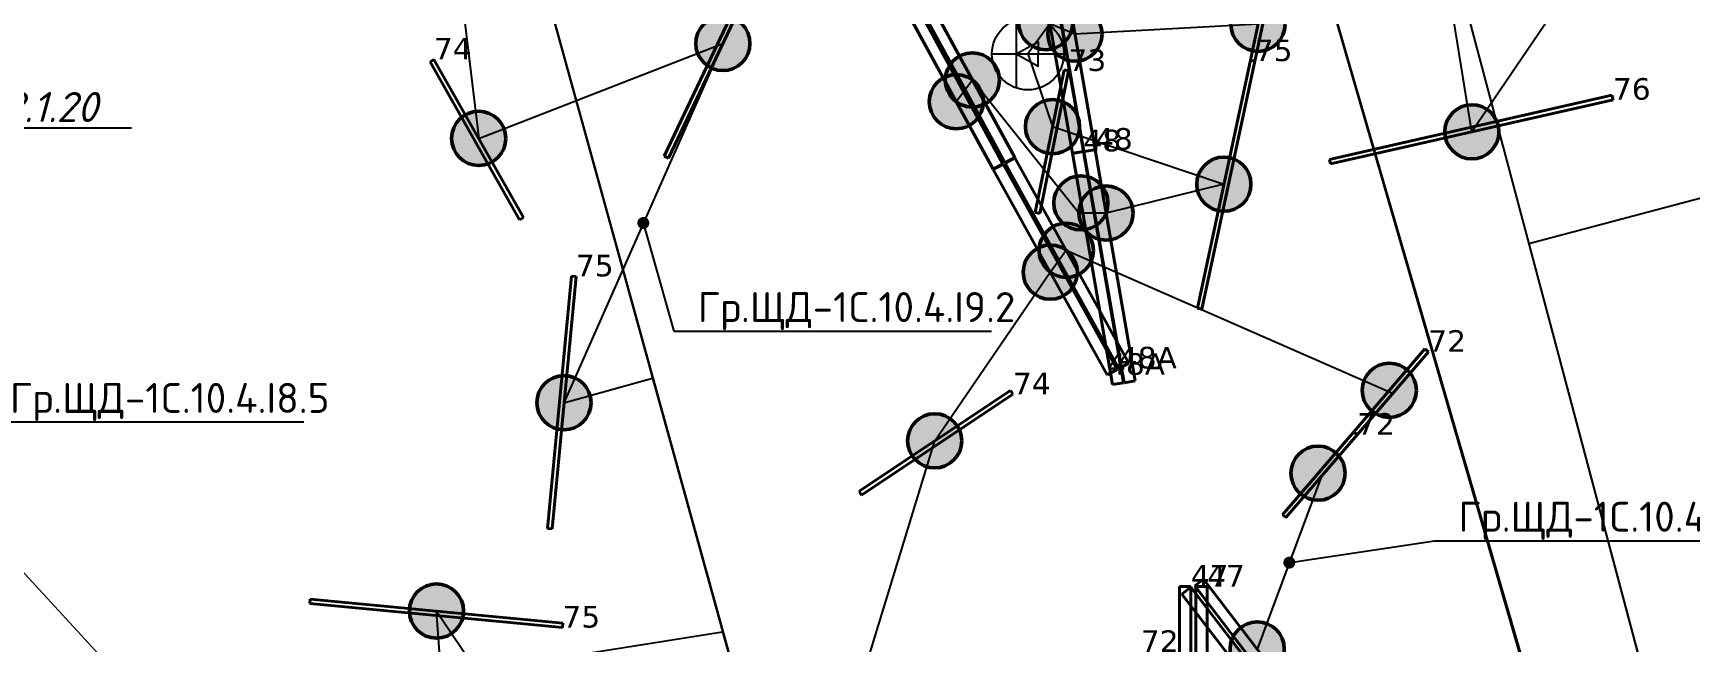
# Model space of a CAD drawing. Header units: millimetres. Extents: x -243740 to 150609, y -473655 to -165121.
# Drawn here: x 10272 to 24089, y -344197 to -339110 of the extents above; entities that cross this region are included whole.
import ezdxf
from ezdxf import colors
from ezdxf.entities.mleader import LeaderData, LeaderLine
from ezdxf.math import Vec2, Vec3

# ---------------------------------------------------------------- set-up
doc = ezdxf.new("R2010")
doc.units = ezdxf.units.MM
for name, color, linetype, lineweight in [('0_Авт.', 255, 'Continuous', 5), ('_освещение_dali', 3, 'Continuous', 50), ('DLX_FL1_LUM 122', 1, 'Continuous', 40), ('DLX_FL1_LUM 222', 5, 'Continuous', 40), ('DLX_LUM 12', 5, 'Continuous', 40), ('DLX_LUM 14', 5, 'Continuous', 40), ('DLX_LUM 17', 5, 'Continuous', 40), ('DLX_LUM 18', 5, 'Continuous', 40), ('DLX_LUM 4', 5, 'Continuous', 40), ('DLX_LUM 6', 5, 'Continuous', 40), ('DLX_LUM 9', 5, 'Continuous', 40)]:
    doc.layers.add(name, color=color, linetype=linetype, lineweight=lineweight)
for name, color, linetype in [('_HMI', 6, 'Continuous'), ('_Гр.ЩД-1C.10.4.I10.1', 6, 'Continuous'), ('_Гр.ЩД-1C.10.4.I8.5', 6, 'Continuous'), ('_Гр.ЩД-1C.10.4.I8.6', 6, 'Continuous'), ('_Гр.ЩД-1C.10.4.I9.1', 6, 'Continuous'), ('_Гр.ЩД-1C.10.4.I9.2', 6, 'Continuous'), ('_Гр.ЩД-1C.10.4.I9.3', 6, 'Continuous'), ('_Гр.ЩД-1C.10.4.I9.4', 6, 'Continuous'), ('_Гр.ЩД-1C.10.4.I9.5', 6, 'Continuous'), ('_Гр.ЩД-1C.10.4.I9.6', 6, 'Continuous'), ('_Гр.ЩД-1C.10.4.I9.7', 6, 'Continuous'), ('_Гр.ЩД-1C.10.4.I9.8', 6, 'Continuous')]:
    doc.layers.add(name, color=color, linetype=linetype)
doc.styles.add('ISOCPEUR', font='isocpeur.ttf')
doc.styles.add('TableTextStyle', font='')
doc.styles.add('Шрифт - 200', font='', dxfattribs={"height": 200})
doc.styles.get('TableTextStyle').set_extended_font_data('VERDANA.TTF')
doc.styles.get('Шрифт - 200').set_extended_font_data('GOST Common', italic=True)
doc.linetypes.add('Truba', pattern='A,3e-05,[4,MSH_7,S=1,R=0,X=0,Y=0],-3.022072', length=3.022102)
doc.linetypes.add('Проводка в лотке', pattern='A,7.5,[130,ltypeshp.shx,S=0.5,R=0,X=0,Y=0],1,[130,ltypeshp.shx,S=1,R=90,X=0,Y=-0.5],1,[130,ltypeshp.shx,S=0.5,R=0,X=0,Y=0],7.5', length=17)

# ---------------------------------------------------------------- blocks, each defined once
blk = doc.blocks.new('_Dot')
at = {"color": 0, "linetype": 'ByBlock', "lineweight": -2}
blk.add_line((-0.5, 0), (-1, 0), dxfattribs=at)
at = {"color": 0, "linetype": 'ByBlock', "const_width": 0.5}
blk.add_lwpolyline([(-0.25, 0, 1), (0.25, 0, 1)], format="xyb", close=True, dxfattribs=at)
blk = doc.blocks.new('A$C85fa3c5e')
at = {"layer": '0_Авт.', "color": 6, "lineweight": 25, "ltscale": 100}
for points in [[(5.42, 6.5), (2.59, 3.68), (3.15, 5.07)], [(5.42, 6.5), (2.59, 3.68), (3.98, 4.24)], [(6.66, 5.43), (3.83, 2.6), (4.39, 3.99)], [(6.66, 5.43), (3.83, 2.6), (5.22, 3.16)], [(-0.97, 2.84), (-0.98, -2.84)], [(-3, 0), (3, 0)], [(-0.98, 0), (0.85, 1), (0.85, -0.01)], [(-0.98, 0), (0.84, -1.02), (0.85, -0.01)]]:
    blk.add_lwpolyline(points, dxfattribs=at)
blk.add_circle((0, 0), 3, dxfattribs=at)
blk = doc.blocks.new('A$Caabd1818')
at = {"layer": 'DLX_FL1_LUM 122'}
for points in [[(14403, 57327, 0), (14485, 57372, 0)], [(14485, 57372, 0), (14403, 57327, 0)], [(14485, 57372, 0), (14403, 57327, 0)], [(14403, 57327, 0), (14485, 57372, 0)], [(14485, 57372, 0), (15435, 55660, 0)], [(15435, 55660, 0), (14485, 57372, 0)], [(14485, 57372, 0), (14485, 57372, 0)], [(14485, 57372, 0), (14485, 57372, 0)], [(15435, 55660, 0), (14485, 57372, 0)], [(14485, 57372, 0), (15435, 55660, 0)], [(14305, 57274, 0), (14387, 57319, 0)], [(14387, 57319, 0), (14305, 57274, 0)], [(14387, 57319, 0), (14305, 57274, 0)], [(14305, 57274, 0), (14387, 57319, 0)], [(15255, 55561, 0), (14305, 57274, 0)], [(14305, 57274, 0), (14305, 57274, 0)], [(14305, 57274, 0), (15255, 55561, 0)], [(14305, 57274, 0), (14305, 57274, 0)], [(14305, 57274, 0), (15255, 55561, 0)], [(15255, 55561, 0), (14305, 57274, 0)], [(14387, 57319, 0), (15337, 55607, 0)], [(15337, 55607, 0), (14387, 57319, 0)], [(14387, 57319, 0), (14387, 57319, 0)], [(14387, 57319, 0), (14387, 57319, 0)], [(15337, 55607, 0), (14387, 57319, 0)], [(14387, 57319, 0), (15337, 55607, 0)], [(15352, 55614, 0), (14403, 57327, 0)], [(14403, 57327, 0), (14403, 57327, 0)], [(14403, 57327, 0), (15352, 55614, 0)], [(14403, 57327, 0), (14403, 57327, 0)], [(14403, 57327, 0), (15352, 55614, 0)], [(15352, 55614, 0), (14403, 57327, 0)], [(15337, 55607, 0), (15255, 55561, 0)], [(15255, 55561, 0), (15337, 55607, 0)], [(15255, 55561, 0), (15337, 55607, 0)], [(15337, 55607, 0), (15255, 55561, 0)], [(15255, 55561, 0), (15255, 55561, 0)], [(15255, 55561, 0), (15255, 55561, 0)], [(15337, 55607, 0), (15337, 55607, 0)], [(15337, 55607, 0), (15337, 55607, 0)], [(15435, 55660, 0), (15352, 55614, 0)], [(15352, 55614, 0), (15435, 55660, 0)], [(15352, 55614, 0), (15435, 55660, 0)], [(15435, 55660, 0), (15352, 55614, 0)], [(15352, 55614, 0), (15352, 55614, 0)], [(15352, 55614, 0), (15352, 55614, 0)], [(15435, 55660, 0), (15435, 55660, 0)], [(15435, 55660, 0), (15435, 55660, 0)]]:
    blk.add_polyline3d(points, dxfattribs=at)
at = {"layer": 'DLX_FL1_LUM 222'}
for points in [[(14964, 57409, 0), (14629, 59339, 0)], [(14629, 59339, 0), (14964, 57409, 0)], [(14629, 59339, 0), (14964, 57409, 0)], [(14964, 57409, 0), (14629, 59339, 0)], [(14721, 59355, 0), (15056, 57425, 0)], [(15056, 57425, 0), (14721, 59355, 0)], [(15056, 57425, 0), (14721, 59355, 0)], [(14721, 59355, 0), (15056, 57425, 0)], [(15061, 57424, 0), (14726, 59353, 0)], [(14726, 59353, 0), (15061, 57424, 0)], [(14726, 59353, 0), (15061, 57424, 0)], [(15061, 57424, 0), (14726, 59353, 0)], [(14819, 59369, 0), (15154, 57440, 0)], [(15154, 57440, 0), (14819, 59369, 0)], [(15154, 57440, 0), (14819, 59369, 0)], [(14819, 59369, 0), (15154, 57440, 0)], [(14964, 57410, 0), (15056, 57426, 0)], [(15056, 57426, 0), (14964, 57410, 0)], [(15056, 57426, 0), (14964, 57410, 0)], [(14964, 57410, 0), (15056, 57426, 0)], [(15056, 57425, 0), (14964, 57409, 0)], [(14964, 57409, 0), (15056, 57425, 0)], [(14964, 57409, 0), (15056, 57425, 0)], [(15056, 57425, 0), (14964, 57409, 0)], [(15298, 55480, 0), (14964, 57410, 0)], [(14964, 57410, 0), (14964, 57410, 0)], [(14964, 57410, 0), (15298, 55480, 0)], [(14964, 57410, 0), (14964, 57410, 0)], [(14964, 57410, 0), (15298, 55480, 0)], [(15298, 55480, 0), (14964, 57410, 0)], [(14964, 57409, 0), (14964, 57409, 0)], [(14964, 57409, 0), (14964, 57409, 0)], [(15056, 57426, 0), (15056, 57426, 0)], [(15056, 57426, 0), (15391, 55496, 0)], [(15391, 55496, 0), (15056, 57426, 0)], [(15056, 57426, 0), (15056, 57426, 0)], [(15391, 55496, 0), (15056, 57426, 0)], [(15056, 57426, 0), (15391, 55496, 0)], [(15056, 57425, 0), (15056, 57425, 0)], [(15056, 57425, 0), (15056, 57425, 0)], [(15154, 57440, 0), (15061, 57424, 0)], [(15061, 57424, 0), (15154, 57440, 0)], [(15061, 57424, 0), (15154, 57440, 0)], [(15154, 57440, 0), (15061, 57424, 0)], [(15061, 57424, 0), (15153, 57440, 0)], [(15153, 57440, 0), (15061, 57424, 0)], [(15153, 57440, 0), (15061, 57424, 0)], [(15061, 57424, 0), (15153, 57440, 0)], [(15061, 57424, 0), (15061, 57424, 0)], [(15061, 57424, 0), (15061, 57424, 0)], [(15396, 55495, 0), (15061, 57424, 0)], [(15061, 57424, 0), (15061, 57424, 0)], [(15061, 57424, 0), (15396, 55495, 0)], [(15061, 57424, 0), (15061, 57424, 0)], [(15061, 57424, 0), (15396, 55495, 0)], [(15396, 55495, 0), (15061, 57424, 0)], [(15153, 57440, 0), (15153, 57440, 0)], [(15153, 57440, 0), (15488, 55511, 0)], [(15488, 55511, 0), (15153, 57440, 0)], [(15153, 57440, 0), (15153, 57440, 0)], [(15488, 55511, 0), (15153, 57440, 0)], [(15153, 57440, 0), (15488, 55511, 0)], [(15154, 57440, 0), (15154, 57440, 0)], [(15154, 57440, 0), (15154, 57440, 0)], [(15391, 55496, 0), (15298, 55480, 0)], [(15298, 55480, 0), (15391, 55496, 0)], [(15298, 55480, 0), (15391, 55496, 0)], [(15391, 55496, 0), (15298, 55480, 0)], [(15298, 55480, 0), (15298, 55480, 0)], [(15298, 55480, 0), (15298, 55480, 0)], [(15391, 55496, 0), (15391, 55496, 0)], [(15391, 55496, 0), (15391, 55496, 0)], [(15488, 55511, 0), (15396, 55495, 0)], [(15396, 55495, 0), (15488, 55511, 0)], [(15396, 55495, 0), (15488, 55511, 0)], [(15488, 55511, 0), (15396, 55495, 0)], [(15396, 55495, 0), (15396, 55495, 0)], [(15396, 55495, 0), (15396, 55495, 0)], [(15488, 55511, 0), (15488, 55511, 0)], [(15488, 55511, 0), (15488, 55511, 0)]]:
    blk.add_polyline3d(points, dxfattribs=at)
at = {"layer": 'DLX_LUM 12'}
for points in [[(9610, 58174, 0), (9643, 58193, 0)], [(9643, 58193, 0), (9610, 58174, 0)], [(9643, 58193, 0), (9610, 58174, 0)], [(9610, 58174, 0), (9643, 58193, 0)], [(10356, 56855, 0), (9610, 58174, 0)], [(9610, 58174, 0), (9610, 58174, 0)], [(9610, 58174, 0), (10356, 56855, 0)], [(9610, 58174, 0), (9610, 58174, 0)], [(9610, 58174, 0), (10356, 56855, 0)], [(10356, 56855, 0), (9610, 58174, 0)], [(9643, 58193, 0), (9643, 58193, 0)], [(9643, 58193, 0), (10389, 56873, 0)], [(10389, 56873, 0), (9643, 58193, 0)], [(9643, 58193, 0), (9643, 58193, 0)], [(10389, 56873, 0), (9643, 58193, 0)], [(9643, 58193, 0), (10389, 56873, 0)], [(10389, 56873, 0), (10356, 56855, 0)], [(10356, 56855, 0), (10389, 56873, 0)], [(10356, 56855, 0), (10389, 56873, 0)], [(10389, 56873, 0), (10356, 56855, 0)], [(10356, 56855, 0), (10356, 56855, 0)], [(10356, 56855, 0), (10356, 56855, 0)], [(10389, 56873, 0), (10389, 56873, 0)], [(10389, 56873, 0), (10389, 56873, 0)], [(13186, 54590, 0), (14448, 55431, 0)], [(14448, 55431, 0), (13186, 54590, 0)], [(14448, 55431, 0), (13186, 54590, 0)], [(13186, 54590, 0), (14448, 55431, 0)], [(14448, 55431, 0), (14448, 55431, 0)], [(14448, 55431, 0), (14469, 55399, 0)], [(14469, 55399, 0), (14448, 55431, 0)], [(14448, 55431, 0), (14448, 55431, 0)], [(14469, 55399, 0), (14448, 55431, 0)], [(14448, 55431, 0), (14469, 55399, 0)], [(14469, 55399, 0), (13207, 54558, 0)], [(13207, 54558, 0), (14469, 55399, 0)], [(13207, 54558, 0), (14469, 55399, 0)], [(14469, 55399, 0), (13207, 54558, 0)], [(14469, 55399, 0), (14469, 55399, 0)], [(14469, 55399, 0), (14469, 55399, 0)], [(13186, 54590, 0), (13186, 54590, 0)], [(13207, 54558, 0), (13186, 54590, 0)], [(13186, 54590, 0), (13186, 54590, 0)], [(13186, 54590, 0), (13207, 54558, 0)], [(13186, 54590, 0), (13207, 54558, 0)], [(13207, 54558, 0), (13186, 54590, 0)], [(13207, 54558, 0), (13207, 54558, 0)], [(13207, 54558, 0), (13207, 54558, 0)]]:
    blk.add_polyline3d(points, dxfattribs=at)
at = {"layer": 'DLX_LUM 14'}
for points in [[(17108, 57358, 0), (19462, 57894, 0)], [(19462, 57894, 0), (17108, 57358, 0)], [(19462, 57894, 0), (17108, 57358, 0)], [(17108, 57358, 0), (19462, 57894, 0)], [(19471, 57857, 0), (17117, 57321, 0)], [(17117, 57321, 0), (19471, 57857, 0)], [(17117, 57321, 0), (19471, 57857, 0)], [(19471, 57857, 0), (17117, 57321, 0)], [(19462, 57894, 0), (19462, 57894, 0)], [(19462, 57894, 0), (19471, 57857, 0)], [(19471, 57857, 0), (19462, 57894, 0)], [(19462, 57894, 0), (19462, 57894, 0)], [(19471, 57857, 0), (19462, 57894, 0)], [(19462, 57894, 0), (19471, 57857, 0)], [(19471, 57857, 0), (19471, 57857, 0)], [(19471, 57857, 0), (19471, 57857, 0)], [(17117, 57321, 0), (17108, 57358, 0)], [(17108, 57358, 0), (17108, 57358, 0)], [(17108, 57358, 0), (17117, 57321, 0)], [(17108, 57358, 0), (17108, 57358, 0)], [(17108, 57358, 0), (17117, 57321, 0)], [(17117, 57321, 0), (17108, 57358, 0)], [(17117, 57321, 0), (17117, 57321, 0)], [(17117, 57321, 0), (17117, 57321, 0)]]:
    blk.add_polyline3d(points, dxfattribs=at)
at = {"layer": 'DLX_LUM 17'}
for points in [[(11563, 57386, 0), (12470, 59298, 0)], [(12470, 59298, 0), (11563, 57386, 0)], [(12470, 59298, 0), (11563, 57386, 0)], [(11563, 57386, 0), (12470, 59298, 0)], [(12504, 59282, 0), (11598, 57370, 0)], [(11598, 57370, 0), (12504, 59282, 0)], [(11598, 57370, 0), (12504, 59282, 0)], [(12504, 59282, 0), (11598, 57370, 0)], [(16006, 56117, 0), (16448, 58186, 0)], [(16448, 58186, 0), (16006, 56117, 0)], [(16448, 58186, 0), (16006, 56117, 0)], [(16006, 56117, 0), (16448, 58186, 0)], [(16485, 58179, 0), (16044, 56109, 0)], [(16044, 56109, 0), (16485, 58179, 0)], [(16044, 56109, 0), (16485, 58179, 0)], [(16485, 58179, 0), (16044, 56109, 0)], [(16448, 58186, 0), (16448, 58186, 0)], [(16448, 58186, 0), (16485, 58179, 0)], [(16485, 58179, 0), (16448, 58186, 0)], [(16448, 58186, 0), (16448, 58186, 0)], [(16485, 58179, 0), (16448, 58186, 0)], [(16448, 58186, 0), (16485, 58179, 0)], [(16485, 58179, 0), (16485, 58179, 0)], [(16485, 58179, 0), (16485, 58179, 0)], [(11563, 57386, 0), (11563, 57386, 0)], [(11598, 57370, 0), (11563, 57386, 0)], [(11563, 57386, 0), (11563, 57386, 0)], [(11563, 57386, 0), (11598, 57370, 0)], [(11563, 57386, 0), (11598, 57370, 0)], [(11598, 57370, 0), (11563, 57386, 0)], [(11598, 57370, 0), (11598, 57370, 0)], [(11598, 57370, 0), (11598, 57370, 0)], [(10589, 54279, 0), (10789, 56386, 0)], [(10789, 56386, 0), (10589, 54279, 0)], [(10789, 56386, 0), (10589, 54279, 0)], [(10589, 54279, 0), (10789, 56386, 0)], [(10827, 56382, 0), (10627, 54276, 0)], [(10627, 54276, 0), (10827, 56382, 0)], [(10627, 54276, 0), (10827, 56382, 0)], [(10827, 56382, 0), (10627, 54276, 0)], [(10789, 56386, 0), (10789, 56386, 0)], [(10789, 56386, 0), (10827, 56382, 0)], [(10827, 56382, 0), (10789, 56386, 0)], [(10789, 56386, 0), (10789, 56386, 0)], [(10827, 56382, 0), (10789, 56386, 0)], [(10789, 56386, 0), (10827, 56382, 0)], [(10827, 56382, 0), (10827, 56382, 0)], [(10827, 56382, 0), (10827, 56382, 0)], [(16006, 56117, 0), (16006, 56117, 0)], [(16044, 56109, 0), (16006, 56117, 0)], [(16006, 56117, 0), (16006, 56117, 0)], [(16006, 56117, 0), (16044, 56109, 0)], [(16006, 56117, 0), (16044, 56109, 0)], [(16044, 56109, 0), (16006, 56117, 0)], [(16044, 56109, 0), (16044, 56109, 0)], [(16044, 56109, 0), (16044, 56109, 0)], [(10589, 54279, 0), (10589, 54279, 0)], [(10627, 54276, 0), (10589, 54279, 0)], [(10589, 54279, 0), (10589, 54279, 0)], [(10589, 54279, 0), (10627, 54276, 0)], [(10589, 54279, 0), (10627, 54276, 0)], [(10627, 54276, 0), (10589, 54279, 0)], [(10627, 54276, 0), (10627, 54276, 0)], [(10627, 54276, 0), (10627, 54276, 0)], [(8608, 53653, 0), (8611, 53691, 0)], [(8611, 53691, 0), (8608, 53653, 0)], [(8611, 53691, 0), (8608, 53653, 0)], [(8608, 53653, 0), (8611, 53691, 0)], [(10714, 53453, 0), (8608, 53653, 0)], [(8608, 53653, 0), (8608, 53653, 0)], [(8608, 53653, 0), (10714, 53453, 0)], [(8608, 53653, 0), (8608, 53653, 0)], [(8608, 53653, 0), (10714, 53453, 0)], [(10714, 53453, 0), (8608, 53653, 0)], [(8611, 53691, 0), (10718, 53491, 0)], [(10718, 53491, 0), (8611, 53691, 0)], [(8611, 53691, 0), (8611, 53691, 0)], [(8611, 53691, 0), (8611, 53691, 0)], [(10718, 53491, 0), (8611, 53691, 0)], [(8611, 53691, 0), (10718, 53491, 0)], [(10718, 53491, 0), (10714, 53453, 0)], [(10714, 53453, 0), (10718, 53491, 0)], [(10714, 53453, 0), (10718, 53491, 0)], [(10718, 53491, 0), (10714, 53453, 0)], [(10718, 53491, 0), (10718, 53491, 0)], [(10718, 53491, 0), (10718, 53491, 0)], [(10714, 53453, 0), (10714, 53453, 0)], [(10714, 53453, 0), (10714, 53453, 0)]]:
    blk.add_polyline3d(points, dxfattribs=at)
at = {"layer": 'DLX_LUM 18'}
for points in [[(16448, 58186, 0), (16575, 58785, 0)], [(16575, 58785, 0), (16448, 58186, 0)], [(16575, 58785, 0), (16448, 58186, 0)], [(16448, 58186, 0), (16575, 58785, 0)], [(16613, 58777, 0), (16485, 58179, 0)], [(16485, 58179, 0), (16613, 58777, 0)], [(16485, 58179, 0), (16613, 58777, 0)], [(16613, 58777, 0), (16485, 58179, 0)], [(16485, 58179, 0), (16448, 58186, 0)], [(16448, 58186, 0), (16448, 58186, 0)], [(16448, 58186, 0), (16485, 58179, 0)], [(16448, 58186, 0), (16448, 58186, 0)], [(16448, 58186, 0), (16485, 58179, 0)], [(16485, 58179, 0), (16448, 58186, 0)], [(16485, 58179, 0), (16485, 58179, 0)], [(16485, 58179, 0), (16485, 58179, 0)]]:
    blk.add_polyline3d(points, dxfattribs=at)
at = {"layer": 'DLX_LUM 4'}
for points in [[(13682, 58614, 0), (14386, 57323, 0)], [(14386, 57323, 0), (13682, 58614, 0)], [(14386, 57323, 0), (13682, 58614, 0)], [(13682, 58614, 0), (14386, 57323, 0)], [(14401, 57331, 0), (13697, 58622, 0)], [(13697, 58622, 0), (14401, 57331, 0)], [(13697, 58622, 0), (14401, 57331, 0)], [(14401, 57331, 0), (13697, 58622, 0)], [(13780, 58667, 0), (14484, 57376, 0)], [(14484, 57376, 0), (13780, 58667, 0)], [(14484, 57376, 0), (13780, 58667, 0)], [(13780, 58667, 0), (14484, 57376, 0)], [(14303, 57278, 0), (13599, 58569, 0)], [(13599, 58569, 0), (14303, 57278, 0)], [(13599, 58569, 0), (14303, 57278, 0)], [(14303, 57278, 0), (13599, 58569, 0)], [(14484, 57376, 0), (14401, 57331, 0)], [(14401, 57331, 0), (14484, 57376, 0)], [(14401, 57331, 0), (14484, 57376, 0)], [(14484, 57376, 0), (14401, 57331, 0)], [(14484, 57376, 0), (14484, 57376, 0)], [(14484, 57376, 0), (14484, 57376, 0)], [(14386, 57323, 0), (14303, 57278, 0)], [(14303, 57278, 0), (14386, 57323, 0)], [(14303, 57278, 0), (14386, 57323, 0)], [(14386, 57323, 0), (14303, 57278, 0)], [(14303, 57278, 0), (14303, 57278, 0)], [(14303, 57278, 0), (14303, 57278, 0)], [(14386, 57323, 0), (14386, 57323, 0)], [(14386, 57323, 0), (14386, 57323, 0)], [(14401, 57331, 0), (14401, 57331, 0)], [(14401, 57331, 0), (14401, 57331, 0)], [(15857, 52325, 0), (15857, 53795, 0)], [(15857, 53795, 0), (15857, 53795, 0)], [(15857, 53795, 0), (15857, 52325, 0)], [(15857, 53795, 0), (15951, 53795, 0)], [(15951, 53795, 0), (15857, 53795, 0)], [(15857, 53795, 0), (15857, 53795, 0)], [(15857, 53795, 0), (15857, 52325, 0)], [(15951, 53795, 0), (15857, 53795, 0)], [(15857, 52325, 0), (15857, 53795, 0)], [(15857, 53795, 0), (15951, 53795, 0)], [(15877, 53732, 0), (15951, 53790, 0)], [(15951, 53790, 0), (15877, 53732, 0)], [(15951, 53790, 0), (15877, 53732, 0)], [(15877, 53732, 0), (15951, 53790, 0)], [(15951, 53795, 0), (15951, 52325, 0)], [(15951, 52325, 0), (15951, 53795, 0)], [(15951, 53795, 0), (15951, 53795, 0)], [(15951, 53795, 0), (15951, 53795, 0)], [(15951, 52325, 0), (15951, 53795, 0)], [(15951, 53795, 0), (15951, 52325, 0)], [(15951, 53790, 0), (16845, 52623, 0)], [(16845, 52623, 0), (15951, 53790, 0)], [(15951, 53790, 0), (15951, 53790, 0)], [(15951, 53790, 0), (15951, 53790, 0)], [(16845, 52623, 0), (15951, 53790, 0)], [(15951, 53790, 0), (16845, 52623, 0)], [(15984, 53800, 0), (16058, 53858, 0)], [(16058, 53858, 0), (15984, 53800, 0)], [(16058, 53858, 0), (15984, 53800, 0)], [(15984, 53800, 0), (16058, 53858, 0)], [(16877, 52633, 0), (15984, 53800, 0)], [(15984, 53800, 0), (15984, 53800, 0)], [(15984, 53800, 0), (16877, 52633, 0)], [(15984, 53800, 0), (15984, 53800, 0)], [(15984, 53800, 0), (16877, 52633, 0)], [(16877, 52633, 0), (15984, 53800, 0)], [(15994, 52325, 0), (15994, 53795, 0)], [(15994, 53795, 0), (15994, 53795, 0)], [(15994, 53795, 0), (15994, 52325, 0)], [(15994, 53795, 0), (16088, 53795, 0)], [(16088, 53795, 0), (15994, 53795, 0)], [(15994, 53795, 0), (15994, 53795, 0)], [(15994, 53795, 0), (15994, 52325, 0)], [(16088, 53795, 0), (15994, 53795, 0)], [(15994, 52325, 0), (15994, 53795, 0)], [(15994, 53795, 0), (16088, 53795, 0)], [(16058, 53858, 0), (16952, 52690, 0)], [(16952, 52690, 0), (16058, 53858, 0)], [(16058, 53858, 0), (16058, 53858, 0)], [(16058, 53858, 0), (16058, 53858, 0)], [(16952, 52690, 0), (16058, 53858, 0)], [(16058, 53858, 0), (16952, 52690, 0)], [(16088, 53795, 0), (16088, 52325, 0)], [(16088, 52325, 0), (16088, 53795, 0)], [(16088, 53795, 0), (16088, 53795, 0)], [(16088, 53795, 0), (16088, 53795, 0)], [(16088, 52325, 0), (16088, 53795, 0)], [(16088, 53795, 0), (16088, 52325, 0)], [(16771, 52565, 0), (15877, 53732, 0)], [(15877, 53732, 0), (15877, 53732, 0)], [(15877, 53732, 0), (16771, 52565, 0)], [(15877, 53732, 0), (15877, 53732, 0)], [(15877, 53732, 0), (16771, 52565, 0)], [(16771, 52565, 0), (15877, 53732, 0)]]:
    blk.add_polyline3d(points, dxfattribs=at)
at = {"layer": 'DLX_LUM 6'}
for points in [[(14655, 56915, 0), (14895, 58105, 0)], [(14895, 58105, 0), (14655, 56915, 0)], [(14895, 58105, 0), (14655, 56915, 0)], [(14655, 56915, 0), (14895, 58105, 0)], [(14932, 58097, 0), (14692, 56907, 0)], [(14692, 56907, 0), (14932, 58097, 0)], [(14692, 56907, 0), (14932, 58097, 0)], [(14932, 58097, 0), (14692, 56907, 0)], [(14895, 58105, 0), (14895, 58105, 0)], [(14895, 58105, 0), (14932, 58097, 0)], [(14932, 58097, 0), (14895, 58105, 0)], [(14895, 58105, 0), (14895, 58105, 0)], [(14932, 58097, 0), (14895, 58105, 0)], [(14895, 58105, 0), (14932, 58097, 0)], [(14932, 58097, 0), (14932, 58097, 0)], [(14932, 58097, 0), (14932, 58097, 0)], [(14655, 56915, 0), (14655, 56915, 0)], [(14692, 56907, 0), (14655, 56915, 0)], [(14655, 56915, 0), (14655, 56915, 0)], [(14655, 56915, 0), (14692, 56907, 0)], [(14655, 56915, 0), (14692, 56907, 0)], [(14692, 56907, 0), (14655, 56915, 0)], [(14692, 56907, 0), (14692, 56907, 0)], [(14692, 56907, 0), (14692, 56907, 0)]]:
    blk.add_polyline3d(points, dxfattribs=at)
at = {"layer": 'DLX_LUM 9'}
for points in [[(17309, 55087, 0), (17903, 55779, 0)], [(17903, 55779, 0), (17309, 55087, 0)], [(17903, 55779, 0), (17309, 55087, 0)], [(17309, 55087, 0), (17903, 55779, 0)], [(17932, 55754, 0), (17338, 55062, 0)], [(17338, 55062, 0), (17932, 55754, 0)], [(17338, 55062, 0), (17932, 55754, 0)], [(17932, 55754, 0), (17338, 55062, 0)], [(17903, 55779, 0), (17903, 55779, 0)], [(17903, 55779, 0), (17932, 55754, 0)], [(17932, 55754, 0), (17903, 55779, 0)], [(17903, 55779, 0), (17903, 55779, 0)], [(17932, 55754, 0), (17903, 55779, 0)], [(17903, 55779, 0), (17932, 55754, 0)], [(17932, 55754, 0), (17932, 55754, 0)], [(17932, 55754, 0), (17932, 55754, 0)], [(16715, 54395, 0), (17309, 55087, 0)], [(17309, 55087, 0), (16715, 54395, 0)], [(17309, 55087, 0), (16715, 54395, 0)], [(16715, 54395, 0), (17309, 55087, 0)], [(17338, 55062, 0), (16744, 54370, 0)], [(16744, 54370, 0), (17338, 55062, 0)], [(16744, 54370, 0), (17338, 55062, 0)], [(17338, 55062, 0), (16744, 54370, 0)], [(17309, 55087, 0), (17309, 55087, 0)], [(17338, 55062, 0), (17309, 55087, 0)], [(17309, 55087, 0), (17309, 55087, 0)], [(17309, 55087, 0), (17338, 55062, 0)], [(17309, 55087, 0), (17338, 55062, 0)], [(17338, 55062, 0), (17309, 55087, 0)], [(17309, 55087, 0), (17309, 55087, 0)], [(17309, 55087, 0), (17338, 55062, 0)], [(17338, 55062, 0), (17309, 55087, 0)], [(17309, 55087, 0), (17309, 55087, 0)], [(17338, 55062, 0), (17309, 55087, 0)], [(17309, 55087, 0), (17338, 55062, 0)], [(17338, 55062, 0), (17338, 55062, 0)], [(17338, 55062, 0), (17338, 55062, 0)], [(17338, 55062, 0), (17338, 55062, 0)], [(17338, 55062, 0), (17338, 55062, 0)], [(16715, 54395, 0), (16715, 54395, 0)], [(16744, 54370, 0), (16715, 54395, 0)], [(16715, 54395, 0), (16715, 54395, 0)], [(16715, 54395, 0), (16744, 54370, 0)], [(16715, 54395, 0), (16744, 54370, 0)], [(16744, 54370, 0), (16715, 54395, 0)], [(16744, 54370, 0), (16744, 54370, 0)], [(16744, 54370, 0), (16744, 54370, 0)]]:
    blk.add_polyline3d(points, dxfattribs=at)
blk = doc.blocks.new('A$Cab2378fa')
at = {"lineweight": 25}
h = blk.add_hatch(color=0, dxfattribs=at)
h.paths.add_polyline_path([(162, -157, 0.442338), (148, 178), (0, 0)])
h.paths.add_polyline_path([(-142, -170), (0, 0), (-163, 158, 0.430096)])
at = {"lineweight": 25, "true_color": 0xfff5f5}
h = blk.add_hatch(color=7, dxfattribs=at)
h.dxf.hatch_style = 1
h.paths.add_polyline_path([(0, 0), (-142, -170, 0.174923), (3, -222, 0.197808), (162, -157)])
h.paths.add_polyline_path([(-163, 158), (0, 0), (148, 178, 0.175398), (3, 230, 0.209014)])
blk.add_circle((3, 4), 226)

msp = doc.modelspace()

# ---------------------------------------------------------------- linework, layer by layer
at = {"layer": '_HMI', "ltscale": 100}
for points in [[(21116, -318176), (19421, -316203), (15437, -319332), (34516, -385191), (27855, -386890), (28544, -389382)], [(28854, -317410), (23724, -322463), (19327, -325281), (17346, -325920), (34500, -385195), (27827, -386927), (28513, -389417)], [(41390, -328035), (39180, -330829), (34211, -334889), (26028, -339993), (22739, -340867), (34532, -385192), (27880, -386959), (28508, -389445), (28773, -389445)], [(9099, -331149), (12251, -330438), (28523, -389441)], [(9449, -345147), (16019, -344104), (28518, -389435)]]:
    msp.add_lwpolyline(points, dxfattribs=at)
at = {"layer": '_Гр.ЩД-1C.10.4.I10.1', "ltscale": 100}
msp.add_lwpolyline([(28523, -389382), (8163, -315632)], dxfattribs=at)
at = {"layer": '_Гр.ЩД-1C.10.4.I8.6', "ltscale": 100}
for points in [[(16818, -345686), (17787, -342511), (18750, -341104), (18883, -340921), (21604, -342114), (21011, -342806), (20475, -344248)], [(13794, -346112), (13634, -343931), (15108, -346112)]]:
    msp.add_lwpolyline(points, dxfattribs=at)
at = {"layer": '_Гр.ЩД-1C.10.4.I9.1', "ltscale": 100}
msp.add_lwpolyline([(20770, -337739), (34553, -385186)], dxfattribs=at)
at = {"layer": '_Гр.ЩД-1C.10.4.I9.2', "ltscale": 100}
for points in [[(24163, -337138), (22264, -339933), (21888, -337609)], [(13779, -338265), (13986, -339989), (16021, -339196), (14696, -342193), (15435, -341989), (28544, -389382)], [(20481, -339036), (18956, -339118), (18746, -339033), (18564, -339283), (18769, -339890), (20197, -340370), (19215, -340611), (18989, -340611), (18101, -339501), (17967, -339682), (17181, -338252)]]:
    msp.add_lwpolyline(points, dxfattribs=at)
at = {"layer": '_Гр.ЩД-1C.10.4.I9.3', "ltscale": 100}
msp.add_lwpolyline([(13422, -334688), (28503, -389382)], dxfattribs=at)
at = {"layer": '_Гр.ЩД-1C.10.4.I9.4', "ltscale": 100}
msp.add_lwpolyline([(19958, -330399), (34519, -385196)], dxfattribs=at)
at = {"layer": '_Гр.ЩД-1C.10.4.I9.5', "ltscale": 100}
msp.add_lwpolyline([(18299, -329210), (34519, -385196)], dxfattribs=at)
at = {"layer": '_Гр.ЩД-1C.10.4.I9.6', "ltscale": 100}
msp.add_lwpolyline([(11374, -327261), (28523, -389441)], dxfattribs=at)
at = {"layer": '_Гр.ЩД-1C.10.4.I9.7', "ltscale": 100}
msp.add_lwpolyline([(15437, -319332), (34519, -385196)], dxfattribs=at)
at = {"layer": '_Гр.ЩД-1C.10.4.I9.8', "ltscale": 100}
msp.add_lwpolyline([(16907, -324406), (34517, -385196)], dxfattribs=at)
at = {"layer": 'Defpoints', "color": 251, "lineweight": 0, "ltscale": 100, "true_color": 0x636466}
msp.add_lwpolyline([(4210, -337087), (11575, -345118)], dxfattribs=at)

# ---------------------------------------------------------------- block references
at = {"layer": '0_Авт.', "color": 3, "linetype": 'Проводка в лотке', "ltscale": 100, "xscale": 100, "yscale": 100, "zscale": 100}
msp.add_blockref('A$C85fa3c5e', (18564, -339283), dxfattribs=at)
at = {"layer": '_освещение_dali', "color": 5, "ltscale": 100}
for p in [(18709, -339026), (18953, -339122), (20478, -339040), (16018, -339200), (18098, -339504), (17964, -339686), (13983, -339992), (18766, -339894), (22261, -339937), (20194, -340374), (19002, -340530), (19212, -340615), (14693, -342197), (21573, -342093), (17784, -342515), (20979, -342785), (13631, -343935), (20472, -344252)]:
    msp.add_blockref('A$Cab2378fa', p, dxfattribs=at)
at = {"layer": '_освещение_dali', "color": 1, "ltscale": 100}
for p in [(18880, -340925), (18747, -341108)]:
    msp.add_blockref('A$Cab2378fa', p, dxfattribs=at)
at = {"layer": 'Defpoints', "linetype": 'Truba', "ltscale": 100}
msp.add_blockref('A$Caabd1818', (3970, -397522), dxfattribs=at)

# ---------------------------------------------------------------- texts
at = {"layer": '_освещение_dali', "color": 21, "true_color": 0xffae59, "style": 'TableTextStyle'}
for s, p in [('74', (13613, -339329)), ('75', (20455, -339343)), ('73', (18902, -339425)), ('76', (23440, -339665)), ('48', (19123, -340082)), ('48', (19026, -340096)), ('75', (14796, -341139))]:
    msp.add_text(s, height=180, dxfattribs=at).set_placement(p)
at = {"layer": '_освещение_dali', "color": 11, "true_color": 0xfe6377, "style": 'TableTextStyle'}
for s, p in [('72', (21901, -341768)), ('48А', (19224, -341960)), ('48А', (19322, -341907)), ('74', (18439, -342123)), ('72', (21308, -342460)), ('47', (19921, -343727)), ('47', (20058, -343727)), ('75', (14684, -344069)), ('72', (19505, -344272))]:
    msp.add_text(s, height=180, dxfattribs=at).set_placement(p)

# ---------------------------------------------------------------- leaders
at = {"layer": '_Гр.ЩД-1C.10.4.I8.5', "ltscale": 100}
ml = msp.add_multileader_mtext('Standard', dxfattribs=at)
ml.set_content('Гр.ЩД-1C.10.4.I8.5', color=256, style='ISOCPEUR')
ml.set_leader_properties()
ml.set_arrow_properties(name='DOT')
ml.build(insert=Vec2(0, 0))
ml.multileader.update_dxf_attribs({"has_dogleg": 0, "text_left_attachment_type": 6, "text_right_attachment_type": 6, "arrow_head_size": 100})
ctx = ml.context
ctx.base_point, ctx.char_height, ctx.arrow_head_size, ctx.landing_gap_size, ctx.plane_origin = Vec3(9878, -342353), 250, 100, 200, Vec3(94084, -213844)
ctx.left_attachment, ctx.right_attachment = 6, 6
notes = []
notes.append((ctx, [(0, (1, 1, 0), (9870, -342353), (1, 0), 8, [(1, [(9336, -341800)], 0, [])])]))
ctx.mtext.insert, ctx.mtext.width, ctx.mtext.flow_direction = Vec3(10078, -342028), 2425, 5
at = {"layer": '_Гр.ЩД-1C.10.4.I8.6', "ltscale": 100}
ml = msp.add_multileader_mtext('Standard', dxfattribs=at)
ml.set_content('Гр.ЩД-1C.10.4.I8.6', color=256, style='ISOCPEUR')
ml.set_leader_properties()
ml.set_arrow_properties(name='DOT')
ml.build(insert=Vec2(0, 0))
ml.multileader.update_dxf_attribs({"has_dogleg": 0, "text_left_attachment_type": 6, "text_right_attachment_type": 6, "arrow_head_size": 100})
ctx = ml.context
ctx.base_point, ctx.char_height, ctx.arrow_head_size, ctx.landing_gap_size, ctx.plane_origin = Vec3(21952, -343344), 250, 100, 200, Vec3(106083, -214835)
ctx.left_attachment, ctx.right_attachment = 6, 6
notes.append((ctx, [(0, (1, 1, 0), (21944, -343344), (1, 0), 8, [(1, [(20743, -343527)], 0, [])])]))
ctx.mtext.insert, ctx.mtext.width, ctx.mtext.flow_direction = Vec3(22152, -343019), 2425, 5
at = {"layer": '_Гр.ЩД-1C.10.4.I9.2', "ltscale": 100}
ml = msp.add_multileader_mtext('Standard', dxfattribs=at)
ml.set_content('Гр.ЩД-1C.10.4.I9.2', color=256, style='ISOCPEUR')
ml.set_leader_properties()
ml.set_arrow_properties(name='DOT')
ml.build(insert=Vec2(0, 0))
ml.multileader.update_dxf_attribs({"has_dogleg": 0, "text_left_attachment_type": 6, "text_right_attachment_type": 6, "arrow_head_size": 100})
ctx = ml.context
ctx.base_point, ctx.char_height, ctx.arrow_head_size, ctx.landing_gap_size, ctx.plane_origin = Vec3(15611, -341595), 250, 100, 200, Vec3(99742, -213086)
ctx.left_attachment, ctx.right_attachment = 6, 6
notes.append((ctx, [(0, (1, 1, 0), (15603, -341595), (1, 0), 8, [(1, [(15358, -340694)], 0, [])])]))
ctx.mtext.insert, ctx.mtext.width, ctx.mtext.flow_direction = Vec3(15811, -341270), 2425, 5
at = {"layer": '_освещение_dali'}
ml = msp.add_multileader_mtext('Standard', dxfattribs=at)
ml.set_content('{\\fISOCPEUR|b0|i1|c204|p34;ВТ12.1.20}', color=256, style='Шрифт - 200')
ml.set_leader_properties()
ml.set_arrow_properties(name='DOT')
ml.build(insert=Vec2(0, 0))
ml.multileader.update_dxf_attribs({"has_dogleg": 0, "text_left_attachment_type": 6, "text_right_attachment_type": 6, "arrow_head_size": 100})
ctx = ml.context
ctx.base_point, ctx.char_height, ctx.arrow_head_size, ctx.landing_gap_size, ctx.plane_origin = Vec3(9312, -339901), 250, 100, 200, Vec3(97091, -208027)
ctx.left_attachment, ctx.right_attachment = 6, 6
notes.append((ctx, [(0, (1, 1, 0), (9304, -339901), (1, 0), 8, [(1, [(7596, -340800)], 0, [])])]))
ctx.mtext.insert, ctx.mtext.flow_direction = Vec3(9512, -339601), 5
for ctx, leaders in notes:
    for number, flags, end, landing, length, lines in leaders:
        leader = LeaderData()
        leader.index, (leader.has_last_leader_line, leader.has_dogleg_vector, leader.attachment_direction) = number, flags
        leader.last_leader_point, leader.dogleg_vector, leader.dogleg_length = Vec3(end), Vec3(landing), length
        for number, points, colour, breaks in lines:
            line = LeaderLine()
            line.index, line.vertices, line.color, line.breaks = number, Vec3.list(points), colors.encode_raw_color(colour), breaks
            leader.lines.append(line)
        ctx.leaders.append(leader)

doc.saveas('drawing.dxf')
